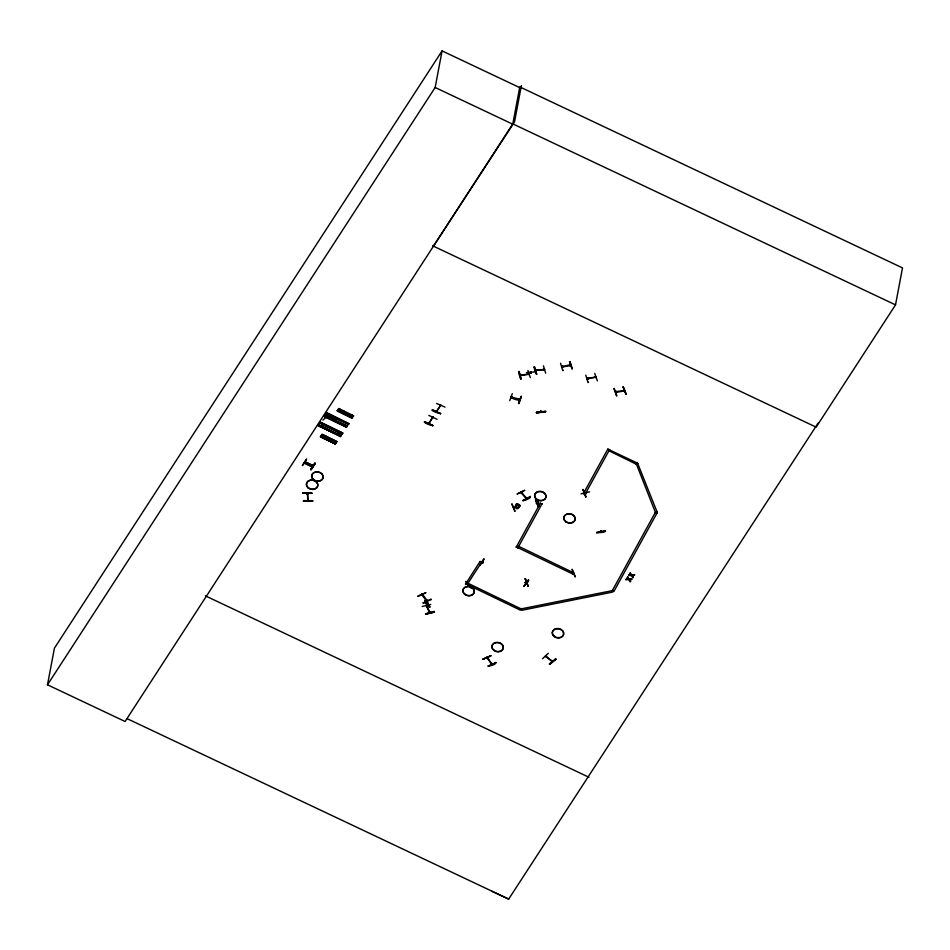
<?xml version="1.0" encoding="UTF-8"?>
<svg xmlns="http://www.w3.org/2000/svg" width="950" height="950" viewBox="0 0 950 950"><rect width="100%" height="100%" fill="white"/><g stroke="black" fill="none" stroke-linecap="round" stroke-linejoin="round"><path stroke-width="1.43" d="M432.772 417.572L432.535 418.226L432.357 417.383M440.515 405.638L440.04 405.994M436.715 411.409L440.848 405.044M531.406 372.424L530.884 373.136L530.777 371.961M541.227 411.243L541.12 411.777M545.526 411.896C517.833 414.817 564.644 409.521 536.465 412.157M545.597 655.714L545.597 656.391M546.143 656.26L546.202 656.866L545.906 656.129M551.712 661.2L551.772 660.582M552.603 660.773L552.579 661.473L545.704 656.07M308.168 500.721L307.859 500.187M312.633 500.603L312.609 501.327L303.43 501.196M312.586 500.971L303.43 501.267M514.081 507.442L513.962 507.051M537.011 502.692L536.477 503.369L536.489 502.443M428.153 603.701L427.274 603.784L428.308 603.286M467.982 584.773L468.481 584.191M468.647 584.416L468.552 584.998M307.123 493.418L307.527 494.249L307.444 493.418M307.753 500.128L307.848 499.593M432.547 245.741L816.145 427.156L895.518 304.879L512.81 123.88L125.091 721.501L47.5 684.796L54.411 648.197L442.071 50.896L519.674 87.59M302.433 465.619L306.636 458.981L302.492 465.31M310.674 469.253L311.077 469.787L315.281 463.434L311.042 469.728M307.23 492.884L307.515 494.178M307.206 494.249L307.242 493.561M307.551 492.884L307.717 500.721M307.527 494.249L307.705 493.561M313.037 465.726L304.855 461.771L313.191 465.69M308.168 499.593L308.061 500.056M308.275 499.676L308.144 500.887L307.456 493.501M320.625 436.394L335.362 443.721L336.87 441.548L322.038 434.293M322.121 437.119L323.534 435.017M311.873 493.335L302.67 492.979L311.933 493.145M323.131 437.606L324.532 435.504M324.627 438.33L326.04 436.228M325.957 438.971L327.37 436.869M327.465 439.696L328.866 437.594M337.381 410.578L352.402 417.442M337.618 410.293L352.474 417.442L337.689 410.293L337.202 411.006L352.022 418.119L337.345 410.697L338.77 408.595L353.614 415.756L353.246 416.254L338.461 409.106L338.794 408.476M338.877 411.303L340.29 409.201M339.886 411.789L341.287 409.676M341.383 412.514L342.784 410.412M342.713 413.155L344.126 411.053M344.221 413.879L345.622 411.777M47.5 684.796L435.159 87.495L442.071 50.896M428.688 423.035L428.581 423.747L428.973 422.596M429.139 422.501L428.866 423.878L432.594 417.406M429.091 423.237L428.949 423.866M428.866 423.13L429.115 422.655M432.25 418.083L432.642 416.943M432.808 416.848L432.298 418.024M432.998 417.691L433.105 416.979M436.549 403.441L444.944 407.099M432.891 425.457C424.662 424.401 418.724 417.905 432.856 425.517M436.43 411.101L436.323 411.635M437.131 410.768L436.786 411.101M437.036 419.271L428.806 415.376M440.004 406.149L440.099 405.448M440.289 406.291L440.562 404.914M440.61 413.582C426.503 406.077 432.321 412.454 440.646 413.511M418.095 596.41L425.778 592.847M421.907 594.154L422.37 595.424L422.702 594.593M421.824 594.866L421.954 594.225M422.168 594.035L427.227 600.59M422.441 595.033L422.358 594.13M422.263 606.456L430.73 604.473M430.896 599.403L423.427 603.333L423.201 602.656M521.384 85.583L514.532 121.885L433.449 246.169M424.686 600.661C436.038 612.227 425.22 606.183 424.84 600.352M427.203 600.412L426.811 601.243L426.455 600.044M426.752 600.495L426.633 600.008M421.871 594.842L426.811 601.172L426.716 599.925M426.681 605.649L426.431 605.186M427.12 605.732L426.657 606.504L426.728 605.102M426.704 606.504L426.776 605.898M427.405 603.155L427.31 603.689M425.802 614.282C452.176 607.691 407.752 618.509 434.233 611.491M427.559 603.487L427.417 604.081L427.654 603.487M428.129 603.048L428.236 603.701M429.851 606.919L424.745 600.602M429.495 611.598L429.816 612.109M426.36 605.874L429.697 612.774L429.792 611.527M430.148 612.073L430.029 612.774L426.657 605.72M434.352 612.121L434.221 611.42M521.217 608.439L520.327 610.137L465.583 583.751M465.963 581.554L471.39 587.908M466.379 582.504L521.134 608.903L612.239 590.639L612.809 592.052L521.692 610.304L521.134 608.903M468.267 584.191L467.59 584.737M467.899 585.342L467.721 584.44M467.982 583.264L481.757 562.044M509.711 400.651L512.311 393.644M511.195 396.53L511.777 397.587M465.488 584.202L480.154 561.284M511.397 396.518C508.963 398.074 521.336 401.862 519.84 399.154M479.988 565.476L484.168 559.134M511.765 397.622L512.014 396.708M511.979 397.611L512.074 396.803M482.719 562.804L482.256 561.652M482.933 562.269L482.79 562.863L482.339 562.234M519.021 371.414L520.778 379.109C516.919 369.027 519.044 369.134 521.277 379.05M483.039 561.949L482.921 562.851L482.089 562.447M520.374 374.597L520.184 375.488L529.114 374.276M520.386 374.941L520.256 375.535M520.992 374.514L520.125 375.191M521.111 374.585L521.253 374.977M519.674 400.045L518.997 399.131M519.234 398.952L519.116 399.522M518.522 403.394L521.301 396.209L519.009 403.548L518.569 403.097M519.994 399.273L511.124 397.029M527.951 370.464L530.254 377.518M528.924 373.433L528.117 374.407L528.236 373.611M528.117 374.407L528.307 373.516M528.936 374.336L529.138 373.481M531.252 373.124L530.836 371.794M530.931 373.148L531.145 371.759M530.884 373.053L531.276 371.913M534.446 366.771L533.912 367.116L536.643 374.442L534.423 366.783L536.631 374.169M535.574 370.096L544.207 369.396M535.408 371.878L526.371 372.626M536.619 370.369L535.622 370.939L535.741 370.001M543.673 368.909L544.314 369.776L535.753 370.346M536.548 370.749L536.358 369.918M536.477 369.978L536.37 370.821M483.087 659.252L490.77 655.963M513.95 507.918L513.582 507.039M513.629 507.941L513.891 506.979M524.709 490.414L517.061 494.059L524.638 490.283M486.899 657.352L491.791 664.466L491.839 663.872M486.946 657.424L487.255 657.863M492.136 663.634L492.053 664.347L487.172 657.234M514.971 511.112L511.824 504.165M487.35 657.329L487.35 658.623L487.694 657.792M487.659 657.804L487.564 658.338M516.705 504.011L520.208 505.673C514.627 515.494 513.119 498.406 520.22 505.614M543.447 365.809L545.656 373.16M543.483 369.799L543.602 369.004M488.11 665.855C487.611 666.805 497.313 664.406 495.853 662.352M521.004 491.946L520.944 492.646L521.063 492.005M544.481 369.669L544.291 368.826M521.265 491.803L526.656 498.572L526.775 497.931M544.362 369.716L544.504 368.885M521.799 492.967L521.455 491.898M521.574 492.575L521.372 493.074M521.776 493.038L521.847 492.338M491.304 663.896L491.387 663.278M491.696 664.394L491.791 663.183M522.975 500.401C522.536 501.422 531.857 498.322 530.314 496.411M540.669 410.697L540.752 411.979L540.574 411.231M518.676 546.321L573.42 572.707L572.612 573.942L516.218 546.867M526.169 497.562L525.92 497.693M526.395 497.491L525.92 498.228M526.407 498.133L526.407 498.786L526.502 498.18M495.841 662.661L488.11 666.176L495.864 662.708M518.581 546.773L517.869 547.556M536.239 498.762L539.077 506.029M561.972 367.032L562.139 366.13C562.59 366.463 562.804 367.603 562.269 366.498M536.548 503.381L536.572 502.776M536.406 503.013L536.798 502.384M562.744 366.023L562.78 366.926L562.934 366.225M537.807 501.933L537.688 502.859L537.842 502.277M563.291 370.251L562.744 370.631L560.548 363.209M537.724 502.503L538.614 502.681L538.531 501.873M535.658 499.391L538.353 506.433M525.172 578.906L528.081 586.209L525.303 578.645M528.663 580.165L524.02 586.304L528.663 580.177M525.469 582.089L525.207 582.421M516.135 547.331L540.467 502.966M525.136 582.801L525.587 582.065M525.956 582.659L526.003 583.264L526.158 582.338M526.288 582.481L525.469 582.635M526.716 581.923L526.621 582.457C529.245 581.851 525.801 583.775 526.87 581.804M527.013 582.172L527.666 581.875M517.786 548.008L542.106 503.654M569.442 361.724L572.185 368.968L569.929 361.641M528.081 586.209L525.243 578.681M570.891 364.966L569.881 365.714L569.976 364.776M570 365.121L570.701 365.251M570.594 364.669L562.044 366.7M570.808 364.717L570.641 365.608L562.056 367.009M572.114 368.719L569.917 361.617M587.219 378.183L595.947 377.186M587.385 378.076L587.29 379.014L588.264 378.421M587.409 378.421L587.421 379.014L596.137 376.912M588.192 378.801L587.991 377.969M588.038 378.907L588.109 378.029M588.537 382.185L587.991 382.577L585.794 375.155M594.736 373.362L597.384 380.879M595.84 376.616L595.971 377.53L595.044 376.984M595.222 376.723L595.056 377.613L595.353 377.091M542.533 658.73L548.316 653.279M595.888 377.554L596.054 376.663M545.799 655.536L545.573 656.414L546.013 655.595M546.179 656.236L546.143 656.794M546.464 656.676L546.487 655.975M549.409 664.133L555.904 659.252L549.789 664.442L549.468 663.836M584.535 492.919L583.656 493.644L583.431 493.014M551.986 660.404L551.617 661.153L552.579 661.402M583.621 492.741L583.573 493.691L583.739 492.706M552.235 661.651L545.561 656.307M584.44 492.67L584.333 493.204M585.687 493.192L585.604 493.917L585.687 492.516M607.988 448.804L583.656 493.169L585.307 493.846L585.39 492.575M585.841 492.646L585.604 493.917L585.295 493.264M585.948 493.798L586.031 493.145M574.999 576.769L572.09 569.264L575.356 576.745M585.877 496.874L583.074 489.404L585.865 496.66M555.584 658.694L555.916 659.3M572.719 573.527L572.612 572.719L572.565 573.551L573.491 573.337M572.612 573.942L572.826 572.992M573.503 572.244L572.589 573.194M573.503 572.541L573.325 573.408M614.294 388.372L616.479 395.984M615.671 391.637L624.186 390.604M615.956 391.887L615.731 392.469L615.826 391.519M616.716 391.863L616.443 391.424M616.336 391.946L616.562 391.483M613.819 388.728L616.918 395.675M637.949 463.351L636.156 464.146L608.831 450.728M585.307 493.846L609.627 449.492M623.129 387.113L626.24 394.333L623.188 386.816M596.612 532.451C604.521 533.52 612.002 528.687 596.624 532.523M623.806 390.533L623.58 391.115L623.604 390.26M623.509 391.067L623.675 390.177M624.281 390.07L624.197 390.64M615.79 392.421L624.387 390.913L624.494 390.106M625.801 394.119L623.248 386.828M600.59 530.67L600.78 531.929L601.018 530.67M600.899 530.611L600.709 531.846M601.219 531.169L601.089 531.869L600.471 531.121M657.186 512.715L613.89 591.434L612.322 590.188M657.103 513.178L655.453 512.501L636.239 463.695M636.156 464.146L637.046 462.46M630.681 581.044L630.289 581.863L628.769 579.761L626.002 579.5M625.943 579.809L626.323 579.013M626.264 579.322L628.496 579.31L627.368 577.398M627.309 577.695L627.701 576.888M633.353 576.911L632.973 577.731L631.453 575.641L628.686 575.367M628.627 575.676L628.995 574.881M628.936 575.189L631.18 575.178L630.052 573.266M632.071 578.906L629.197 578.954M629.992 573.574L630.384 572.755M630.622 581.352L629.47 579.405M634.742 574.774L631.881 574.821M633.306 577.22L632.154 575.273M629.411 579.702L631.75 579.393M632.094 575.581L634.434 575.261M612.239 590.758L655.536 512.038M655.453 512.501L657.246 511.694M895.518 304.879L902.5 267.9L519.804 86.901L512.751 124.189L435.159 87.495M572.423 573.266L573.396 573.076M428.628 423.593L432.582 417.489M436.371 411.659L440.456 405.448M440.551 413.832L432.309 409.984M304.071 463.149L312.277 467.032M521.277 396.435L518.605 403.37M340.314 436.644L318.345 425.481L318.749 424.864L340.991 435.622M342.617 433.046L342.297 433.711L320.019 423.082L320.589 422.299L342.736 433.046L340.492 436.204L318.345 425.481L320.471 422.322L342.736 433.046M347.154 426.122L325.007 415.399L347.154 426.122L346.429 427.203L324.271 416.48L326.61 412.87L348.876 423.593L348.306 424.341L326.159 413.618L348.603 423.985L326.729 412.834L348.721 423.724M346.869 426.562L324.437 416.159L324.983 415.447M326.194 413.476L348.46 424.199L326.325 413.452M335.718 443.234L335.231 443.971L320.459 436.822L320.946 436.086L335.611 443.353M335.338 443.757L320.566 436.608L322.014 434.411L336.787 441.619L336.371 442.284L321.599 435.136L336.585 441.976M340.29 436.656L340.907 435.587L318.844 424.899M342.048 434.067L320.055 422.94L342.332 433.639M818.069 423.154L508.678 899.104L491.981 891.326M318.155 425.921L340.753 435.979L318.594 425.267M320.293 422.774L342.439 433.497M324.294 416.456L346.477 427.132M320.471 436.81L335.267 443.935M320.91 436.145L335.683 443.294M338.461 409.106L353.353 416.136M353.519 415.839L352.117 417.858M608.736 451.191L609.544 449.944L636.963 462.911M479.572 565.238L483.764 558.897M524.02 586.304L528.295 579.939M308.857 464.823L309.142 464.206M314.937 462.983L310.626 469.561L314.889 463.184M320.601 426.574L322.715 423.415M326.741 417.121L328.854 413.951M328.249 417.846L330.363 414.687M322.109 427.298L324.223 424.139M324.354 428.391L326.468 425.232M330.493 418.926L332.607 415.767M326.361 429.353L328.463 426.194M332.5 419.888L334.602 416.729M334.744 420.981L336.858 417.822M328.605 430.445L330.719 427.274M344.387 425.647L346.501 422.489M338.247 435.112L340.349 431.953M350.621 417.121L352.034 415.019M333.866 442.938L335.279 440.836M346.631 426.74L348.852 423.629M535.741 499.118L538.579 506.386M304.831 461.973L313.025 465.916M549.516 663.896L555.631 658.754M468.409 585.058L467.768 585.307M514.852 511.397L512.062 503.892M523.011 500.472L530.349 496.482M425.742 592.741L417.846 596.042M423.154 602.965L430.932 599.165L431.122 599.759M526.787 582.374L527.511 582.219M520.279 375.179L528.948 374.027M525.92 583.205L525.279 582.92M425.612 613.902L434.197 611.741M336.514 442.023L321.812 434.803M581.044 493.81L589.653 491.815M583.549 493.632L584.345 493.478M537.854 502.823L538.531 502.657M538.531 506.421L536.18 498.798M535.681 499.427L538.294 506.73M466.034 581.471L471.081 588.038M536.429 412.359L545.442 411.504L536.501 412.799M302.706 493.276L311.885 493.323M303.454 500.626L312.633 500.686M583.051 489.63L585.806 496.957M308.726 464.847L309.106 464.277M607.905 449.267L609.544 449.944M540.384 503.429L542.023 504.106M480.071 561.747L481.662 562.507M205.342 595.828L588.941 777.254M127.312 718.746L508.678 899.104M526.312 498.667L520.98 492.634M630.325 573.064L631.821 575.118M627.641 577.196L629.137 579.251M530.349 496.767L523.011 500.757M637.854 463.814L657.151 512.157M538.353 506.683L535.479 499.391M605.34 531.062L596.6 532.819M540.883 411.196L541.049 411.872M530.753 372.4L530.919 373.077M322.869 420.054A46.075 21.648 -20.9 0 1 326.444 417.216M515.945 505.768L517.049 507.49L519.08 506.742L517.987 505.02L515.945 505.768M304.356 462.496L312.491 466.747L304.321 462.567M490.817 655.749L482.79 659.217L490.817 655.749M424.603 421.836L432.808 425.766L424.579 421.871M536.501 499.356A5.759 4.584 10.7 0 0 545.906 497.468A5.759 4.584 10.7 0 0 538.508 491.661A5.759 4.584 10.7 0 0 536.501 499.356M536.548 499.118A5.759 4.584 10.7 0 0 545.941 497.23A5.759 4.584 10.7 0 0 538.543 491.423A5.759 4.584 10.7 0 0 536.548 499.118M308.287 488.039A5.783 4.607 10.7 0 0 317.716 486.151A5.783 4.607 10.7 0 0 310.294 480.308A5.783 4.607 10.7 0 0 308.287 488.039M308.346 487.777A5.747 4.584 10.7 0 0 317.728 485.901A5.747 4.584 10.7 0 0 310.353 480.094A5.747 4.584 10.7 0 0 308.346 487.777M313.619 479.809A5.783 4.607 10.7 0 0 323.059 477.921A5.783 4.607 10.7 0 0 315.626 472.079A5.783 4.607 10.7 0 0 313.619 479.809M313.642 479.679A5.783 4.619 10.7 0 0 323.095 477.779A5.783 4.619 10.7 0 0 315.649 471.924A5.783 4.619 10.7 0 0 313.642 479.679M464.787 594.403A5.759 4.584 10.7 0 0 474.192 592.515A5.759 4.584 10.7 0 0 466.794 586.708A5.759 4.584 10.7 0 0 464.787 594.403M464.835 594.178A5.759 4.584 10.7 0 0 474.24 592.301A5.759 4.584 10.7 0 0 466.842 586.482A5.759 4.584 10.7 0 0 464.835 594.178M565.689 521.692A5.759 4.584 10.7 0 0 575.094 519.804A5.759 4.584 10.7 0 0 567.696 513.997A5.759 4.584 10.7 0 0 565.689 521.692M565.737 521.455A5.759 4.584 10.7 0 0 575.13 519.567A5.759 4.584 10.7 0 0 567.732 513.76A5.759 4.584 10.7 0 0 565.737 521.455M554.159 636.536A5.759 4.584 10.7 0 0 563.564 634.648A5.759 4.584 10.7 0 0 556.166 628.841A5.759 4.584 10.7 0 0 554.159 636.536M554.206 636.298A5.759 4.584 10.7 0 0 563.599 634.41A5.759 4.584 10.7 0 0 556.213 628.603A5.759 4.584 10.7 0 0 554.206 636.298M493.81 650.394A5.759 4.584 10.7 0 0 503.203 648.518A5.759 4.584 10.7 0 0 495.805 642.699A5.759 4.584 10.7 0 0 493.81 650.394M493.846 650.156A5.759 4.584 10.7 0 0 503.251 648.28A5.759 4.584 10.7 0 0 495.853 642.461A5.759 4.584 10.7 0 0 493.846 650.156"/></g></svg>
